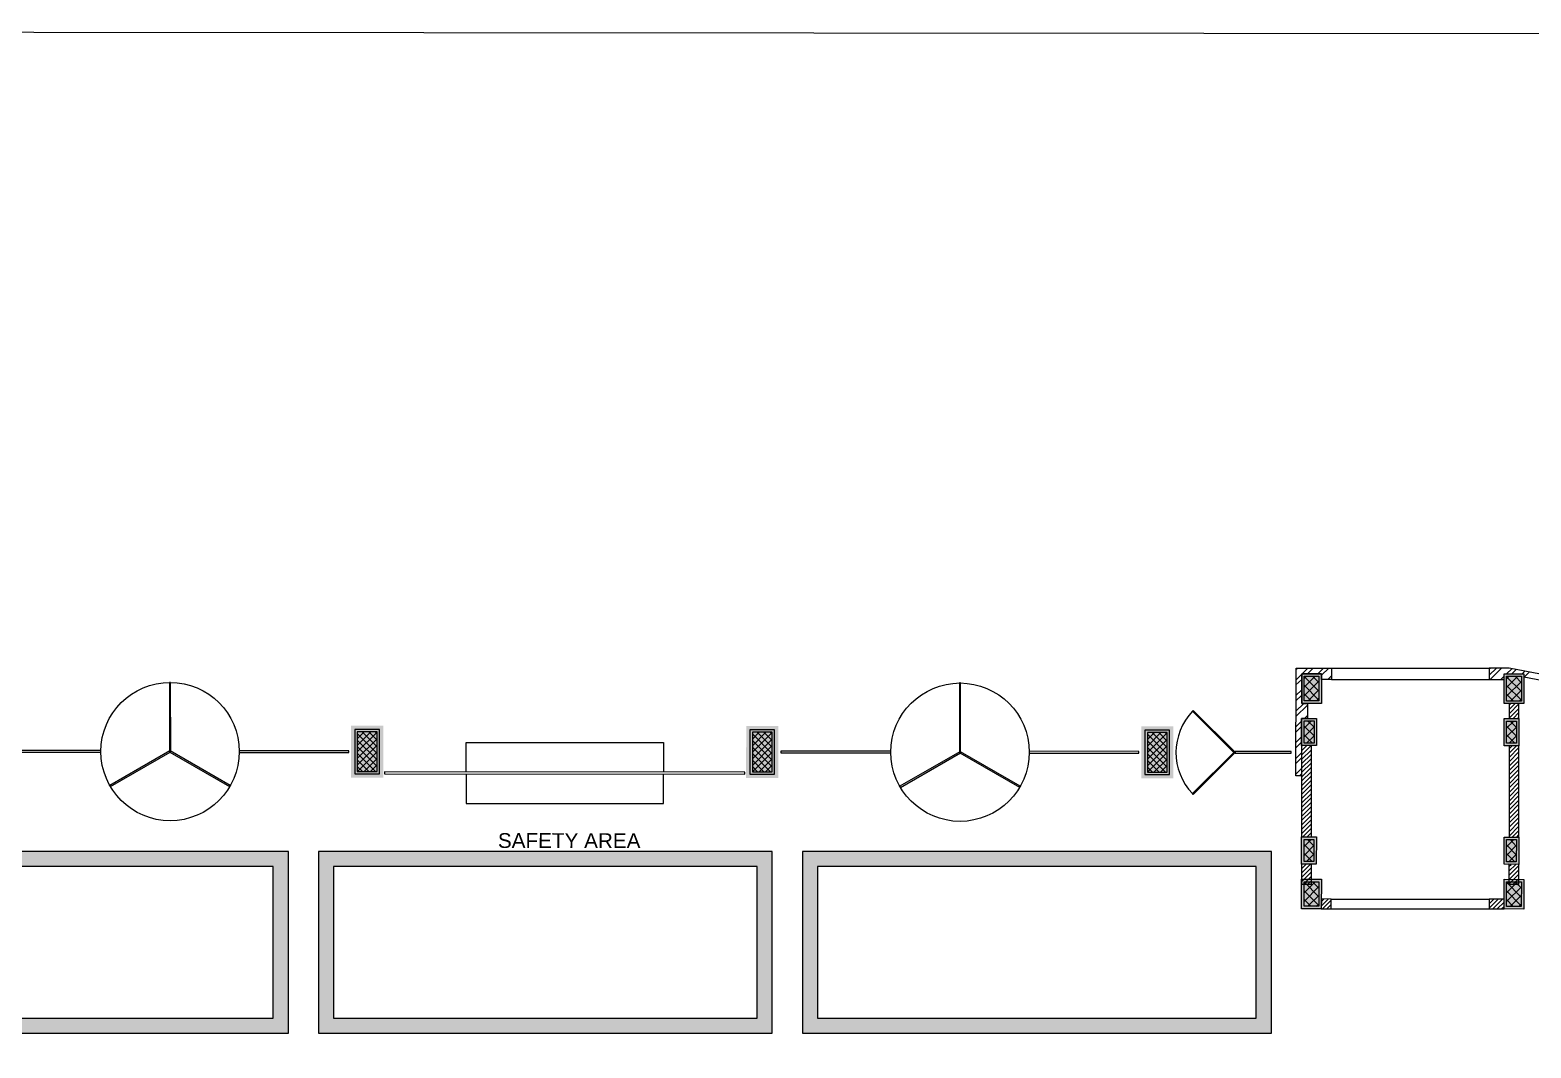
# Model space of a CAD drawing. Extents: x -957 to 3394, y -3 to 3008.
# Drawn here: x 1217 to 2412, y 2198 to 3008 of the extents above; entities that cross this region are included whole.
import ezdxf

# ---------------------------------------------------------------- set-up
doc = ezdxf.new("R2010")
doc.units = 0
doc.header["$MEASUREMENT"] = 0
for name, color, linetype in [('FIRE_SAFETY', 7, 'CONTINUOUS'), ('HATCHES', 7, 'CONTINUOUS'), ('PDF_$0$ELEVATION_5_LIGHT', 7, 'CONTINUOUS'), ('PDF_$0$GLAZING', 7, 'CONTINUOUS'), ('PDF_DOOR', 7, 'CONTINUOUS'), ('PDF_DOORS_SECTION', 7, 'CONTINUOUS'), ('PDF_ELEVATION_5_LIGHT', 7, 'CONTINUOUS'), ('PDF_FRAMING-COLUMN', 7, 'CONTINUOUS'), ('PDF_FRAMING-COLUMN_HATCH', 7, 'CONTINUOUS'), ('PDF_GROUND', 7, 'CONTINUOUS'), ('PDF_HATCH_-_BRICK_WALL', 7, 'CONTINUOUS'), ('PDF_HATCH_-_WALL', 7, 'CONTINUOUS'), ('PDF_I-DOOR-OPEN', 7, 'CONTINUOUS'), ('PDF_I-WALL-HATCH', 7, 'CONTINUOUS'), ('PDF_KERB', 7, 'CONTINUOUS'), ('PDF_TEMPLATE', 7, 'CONTINUOUS'), ('PDF_WALL', 7, 'CONTINUOUS')]:
    doc.layers.add(name, color=color, linetype=linetype)
doc.styles.add('PDF_ARIAL', font='arial.ttf')

msp = doc.modelspace()

# ---------------------------------------------------------------- hatches: boundary and pattern name
at = {"layer": 'HATCHES'}
h = msp.add_hatch(color=178, dxfattribs=at)
h.dxf.hatch_style = 1
h.paths.add_polyline_path([(1060.8, 2354), (1060.8, 2209.2), (1422.4, 2209.2), (1422.4, 2354)])
h.paths.add_polyline_path([(1410.4, 2342), (1410.4, 2221.2), (1072.8, 2221.2), (1072.8, 2342)], flags=16)
h = msp.add_hatch(color=178, dxfattribs=at)
h.dxf.hatch_style = 1
h.paths.add_polyline_path([(1807.9, 2354), (1446.4, 2354), (1446.4, 2209.2), (1807.9, 2209.2)])
h.paths.add_polyline_path([(1795.9, 2221.2), (1458.4, 2221.2), (1458.4, 2342), (1795.9, 2342)], flags=16)
h = msp.add_hatch(color=178, dxfattribs=at)
h.dxf.hatch_style = 1
h.paths.add_polyline_path([(1831.9, 2354), (1831.9, 2209.2), (2205.4, 2209.2), (2205.4, 2354)])
h.paths.add_polyline_path([(2193.4, 2342), (2193.4, 2221.2), (1843.9, 2221.2), (1843.9, 2342)], flags=16)

# ---------------------------------------------------------------- linework, layer by layer
at = {"layer": 'PDF_$0$ELEVATION_5_LIGHT'}
for centre in [(1328.2, 2433.5), (1957.4, 2433)]:
    msp.add_circle(centre, 55.1, dxfattribs=at)
at = {"layer": 'PDF_$0$GLAZING'}
for points in [[(1328.7, 2433.5), (1328.6, 2488.6), (1327.7, 2488.6), (1327.7, 2433.5)], [(1957.9, 2433), (1957.9, 2488.1), (1956.9, 2488.1), (1956.9, 2433)], [(1327.9, 2434), (1280.2, 2406.4), (1280.7, 2405.6), (1328.4, 2433.1)], [(1327.9, 2433.1), (1375.6, 2405.6), (1376.1, 2406.5), (1328.4, 2434)], [(1957.2, 2433.4), (1909.5, 2405.9), (1910, 2405), (1957.7, 2432.6)], [(1957.2, 2432.6), (2004.9, 2405.1), (2005.3, 2405.9), (1957.7, 2433.4)]]:
    msp.add_lwpolyline(points, close=True, dxfattribs=at)
at = {"layer": 'PDF_DOOR'}
msp.add_arc((2176.9, 2432.8), 47.5, 136.0544, 223.6114, dxfattribs=at)
at = {"layer": 'PDF_DOORS_SECTION'}
for points in [[(1273.1, 2434.3), (1185.4, 2434.4), (1185.4, 2433), (1273.1, 2432.9)], [(1470.6, 2434.1), (1383.2, 2434.2), (1383.2, 2432.8), (1470.6, 2432.7)], [(1902.3, 2433.8), (1814.6, 2433.8), (1814.6, 2432.4), (1902.3, 2432.4)], [(2099.8, 2433.6), (2012.5, 2433.7), (2012.5, 2432.3), (2099.8, 2432.2)], [(2221.2, 2433.5), (2176.6, 2433.5), (2176.6, 2432.1), (2221.2, 2432.1)], [(1498.9, 2415.9), (1786.1, 2415.6), (1786.1, 2417), (1499, 2417.3)]]:
    msp.add_lwpolyline(points, close=True, dxfattribs=at)
at = {"layer": 'PDF_ELEVATION_5_LIGHT'}
for points in [[(1564, 2417.2), (1564, 2440.8), (1721.3, 2440.7), (1721.3, 2417.1)], [(1564, 2415.8), (1564, 2392.2), (1721.3, 2392.1), (1721.3, 2415.7)]]:
    msp.add_lwpolyline(points, dxfattribs=at)
at = {"layer": 'PDF_FRAMING-COLUMN'}
for points in [[(2229.6, 2495.5), (2245.3, 2495.5), (2245.3, 2471.9), (2229.6, 2471.9)], [(2231.5, 2493.5), (2243.3, 2493.5), (2243.3, 2473.9), (2231.5, 2473.9)], [(2390.8, 2495.4), (2406.6, 2495.4), (2406.5, 2471.8), (2390.8, 2471.8)], [(2392.8, 2493.4), (2404.6, 2493.4), (2404.6, 2473.7), (2392.8, 2473.7)], [(1475.4, 2415.7), (1495, 2415.7), (1495, 2451.1), (1475.4, 2451.1)], [(1790, 2415.5), (1809.7, 2415.4), (1809.7, 2450.8), (1790, 2450.9)], [(2229.5, 2459.9), (2241.3, 2459.9), (2241.3, 2438.3), (2229.5, 2438.3)], [(2231.5, 2457.9), (2239.4, 2457.9), (2239.4, 2440.2), (2231.5, 2440.2)], [(2390.8, 2459.8), (2402.6, 2459.8), (2402.6, 2438.1), (2390.8, 2438.1)], [(2392.8, 2457.8), (2400.6, 2457.8), (2400.6, 2440.1), (2392.8, 2440.1)], [(1477.3, 2417.7), (1493.1, 2417.7), (1493.1, 2449.1), (1477.3, 2449.2)], [(1792, 2417.4), (1807.7, 2417.4), (1807.7, 2448.9), (1792, 2448.9)], [(2104.6, 2415.2), (2124.3, 2415.2), (2124.3, 2450.6), (2104.7, 2450.6)], [(2106.6, 2417.2), (2122.3, 2417.1), (2122.4, 2448.6), (2106.6, 2448.6)], [(2229.5, 2365.5), (2241.3, 2365.5), (2241.2, 2343.9), (2229.4, 2343.9)], [(2231.4, 2363.6), (2239.3, 2363.5), (2239.3, 2345.9), (2231.4, 2345.9)], [(2390.7, 2365.4), (2402.5, 2365.4), (2402.5, 2343.7), (2390.7, 2343.8)], [(2392.7, 2363.4), (2400.6, 2363.4), (2400.5, 2345.7), (2392.7, 2345.7)], [(2229.4, 2331.9), (2245.2, 2331.9), (2245.1, 2308.3), (2229.4, 2308.3)], [(2390.7, 2331.8), (2406.4, 2331.7), (2406.4, 2308.1), (2390.7, 2308.2)], [(2231.4, 2329.9), (2243.2, 2329.9), (2243.2, 2310.3), (2231.4, 2310.3)], [(2392.7, 2329.8), (2404.5, 2329.8), (2404.4, 2310.1), (2392.6, 2310.1)]]:
    msp.add_lwpolyline(points, close=True, dxfattribs=at)
at = {"layer": 'PDF_FRAMING-COLUMN_HATCH'}
for points in [[(2231.5, 2491.7), (2233.4, 2493.5)], [(2231.5, 2484.7), (2240.4, 2493.5)], [(2243.3, 2481.5), (2231.5, 2493.3)], [(2231.5, 2477.8), (2243.3, 2489.6)], [(2243.3, 2488.4), (2238.2, 2493.5)], [(2392.8, 2491.5), (2394.7, 2493.4)], [(2392.8, 2484.6), (2401.6, 2493.4)], [(2404.6, 2481.3), (2392.8, 2493.1)], [(2392.8, 2477.6), (2404.6, 2489.4)], [(2404.6, 2488.3), (2399.5, 2493.4)], [(2243.3, 2474.5), (2231.5, 2486.3)], [(2237, 2473.9), (2231.5, 2479.4)], [(2234.6, 2473.9), (2243.3, 2482.6)], [(2241.5, 2473.9), (2243.3, 2475.7)], [(2404.6, 2474.4), (2392.8, 2486.2)], [(2398.3, 2473.7), (2392.8, 2479.2)], [(2395.8, 2473.7), (2404.6, 2482.5)], [(2402.8, 2473.7), (2404.6, 2475.5)], [(2231.5, 2452.2), (2237.3, 2457.9)], [(2239.4, 2445.9), (2231.5, 2453.8)], [(2231.5, 2445.2), (2239.4, 2453.1)], [(2239.4, 2452.9), (2234.3, 2457.9)], [(2392.8, 2452), (2398.5, 2457.8)], [(2400.6, 2445.8), (2392.8, 2453.7)], [(2392.8, 2445.1), (2400.6, 2453)], [(2400.6, 2452.7), (2395.6, 2457.8)], [(1477.3, 2448.8), (1477.7, 2449.2)], [(1477.3, 2443.6), (1482.9, 2449.1)], [(1477.3, 2438.4), (1488.1, 2449.1)], [(1477.3, 2433.2), (1493.1, 2448.9)], [(1493.1, 2432), (1477.3, 2447.8)], [(1477.3, 2428), (1493.1, 2443.7)], [(1493.1, 2426.8), (1477.3, 2442.6)], [(1493.1, 2437.3), (1481.2, 2449.2)], [(1493.1, 2442.5), (1486.4, 2449.1)], [(1493.1, 2447.7), (1491.6, 2449.1)], [(1792, 2448.6), (1792.3, 2448.9)], [(1792, 2443.4), (1797.5, 2448.9)], [(1792, 2438.1), (1802.7, 2448.9)], [(1792, 2432.9), (1807.7, 2448.7)], [(1807.7, 2431.8), (1792, 2447.5)], [(1792, 2427.7), (1807.7, 2443.4)], [(1807.7, 2426.6), (1792, 2442.3)], [(1807.7, 2437), (1795.8, 2448.9)], [(1807.7, 2442.2), (1801.1, 2448.9)], [(1807.7, 2447.4), (1806.3, 2448.9)], [(2106.6, 2448.3), (2106.9, 2448.6)], [(2106.6, 2443.1), (2112.2, 2448.6)], [(2106.6, 2437.9), (2117.4, 2448.6)], [(2106.6, 2432.7), (2122.4, 2448.4)], [(2122.3, 2431.5), (2106.6, 2447.3)], [(2106.6, 2427.5), (2122.4, 2443.2)], [(2122.3, 2426.3), (2106.6, 2442)], [(2122.4, 2436.7), (2110.5, 2448.6)], [(2122.4, 2441.9), (2115.7, 2448.6)], [(2122.4, 2447.2), (2120.9, 2448.6)], [(2238.1, 2440.2), (2231.5, 2446.8)], [(2233.5, 2440.2), (2239.4, 2446.1)], [(2399.3, 2440.1), (2392.8, 2446.7)], [(2394.7, 2440.1), (2400.6, 2446)], [(1477.3, 2422.8), (1493.1, 2438.5)], [(1493.1, 2421.6), (1477.3, 2437.4)], [(1491.8, 2417.7), (1477.3, 2432.2)], [(1486.6, 2417.7), (1477.3, 2426.9)], [(1477.4, 2417.7), (1493.1, 2433.3)], [(1482.7, 2417.7), (1493.1, 2428.1)], [(1792, 2422.5), (1807.7, 2438.2)], [(1807.7, 2421.4), (1792, 2437.1)], [(1806.4, 2417.4), (1792, 2431.9)], [(1792.1, 2417.4), (1807.7, 2433)], [(1797.3, 2417.4), (1807.7, 2427.8)], [(2106.6, 2422.2), (2122.4, 2438)], [(2122.3, 2421.1), (2106.6, 2436.8)], [(2121.1, 2417.1), (2106.6, 2431.6)], [(2106.7, 2417.2), (2122.3, 2432.7)], [(2111.9, 2417.1), (2122.3, 2427.5)], [(1481.4, 2417.7), (1477.3, 2421.7)], [(1487.9, 2417.7), (1493.1, 2422.9)], [(1801.2, 2417.4), (1792, 2426.7)], [(1796, 2417.4), (1792, 2421.5)], [(1802.5, 2417.4), (1807.7, 2422.6)], [(2115.9, 2417.1), (2106.6, 2426.4)], [(2110.6, 2417.1), (2106.6, 2421.2)], [(2117.2, 2417.1), (2122.3, 2422.3)], [(2231.4, 2357.8), (2237.2, 2363.6)], [(2239.3, 2351.5), (2231.4, 2359.4)], [(2231.4, 2350.8), (2239.3, 2358.7)], [(2239.3, 2358.5), (2234.2, 2363.6)], [(2392.7, 2357.7), (2398.4, 2363.4)], [(2400.5, 2351.4), (2392.7, 2359.3)], [(2392.7, 2350.7), (2400.5, 2358.6)], [(2400.5, 2358.3), (2395.5, 2363.4)], [(2238, 2345.9), (2231.4, 2352.4)], [(2233.4, 2345.9), (2239.3, 2351.7)], [(2399.3, 2345.7), (2392.7, 2352.3)], [(2394.6, 2345.7), (2400.5, 2351.6)], [(2231.4, 2328.1), (2233.3, 2329.9)], [(2231.4, 2321.1), (2240.2, 2329.9)], [(2243.2, 2317.9), (2231.4, 2329.7)], [(2231.4, 2314.2), (2243.2, 2326)], [(2243.2, 2310.9), (2231.4, 2322.7)], [(2243.2, 2324.8), (2238.1, 2329.9)], [(2392.6, 2321), (2401.5, 2329.8)], [(2392.6, 2314), (2404.5, 2325.8)], [(2392.7, 2327.9), (2394.5, 2329.8)], [(2404.4, 2317.7), (2392.7, 2329.5)], [(2404.4, 2310.8), (2392.7, 2322.6)], [(2404.5, 2324.7), (2399.4, 2329.8)], [(2236.9, 2310.3), (2231.4, 2315.8)], [(2234.4, 2310.3), (2243.2, 2319)], [(2241.4, 2310.3), (2243.2, 2312)], [(2398.1, 2310.1), (2392.6, 2315.6)], [(2395.7, 2310.1), (2404.4, 2318.9)], [(2402.6, 2310.1), (2404.4, 2311.9)]]:
    msp.add_lwpolyline(points, dxfattribs=at)
for points in [[(2229.6, 2495.5), (2245.3, 2495.5), (2229.6, 2471.9), (2245.3, 2471.9)], [(2231.5, 2493.5), (2243.3, 2493.5), (2231.5, 2473.9), (2243.3, 2473.9)], [(2390.8, 2495.4), (2406.6, 2495.4), (2390.8, 2471.8), (2406.5, 2471.8)], [(2392.8, 2493.4), (2404.6, 2493.4), (2392.8, 2473.7), (2404.6, 2473.7)], [(1475.4, 2415.7), (1495, 2415.7), (1475.4, 2451.1), (1495, 2451.1)], [(1790, 2415.5), (1809.7, 2415.4), (1790, 2450.9), (1809.7, 2450.8)], [(2229.5, 2459.9), (2241.3, 2459.9), (2229.5, 2438.3), (2241.3, 2438.3)], [(2231.5, 2457.9), (2239.4, 2457.9), (2231.5, 2440.2), (2239.4, 2440.2)], [(2390.8, 2459.8), (2402.6, 2459.8), (2390.8, 2438.1), (2402.6, 2438.1)], [(2392.8, 2457.8), (2400.6, 2457.8), (2392.8, 2440.1), (2400.6, 2440.1)], [(1477.3, 2417.7), (1493.1, 2417.7), (1477.3, 2449.2), (1493.1, 2449.1)], [(1792, 2417.4), (1807.7, 2417.4), (1792, 2448.9), (1807.7, 2448.9)], [(2104.6, 2415.2), (2124.3, 2415.2), (2104.7, 2450.6), (2124.3, 2450.6)], [(2106.6, 2417.2), (2122.3, 2417.1), (2106.6, 2448.6), (2122.4, 2448.6)], [(2229.5, 2365.5), (2241.3, 2365.5), (2229.4, 2343.9), (2241.2, 2343.9)], [(2231.4, 2363.6), (2239.3, 2363.5), (2231.4, 2345.9), (2239.3, 2345.9)], [(2390.7, 2365.4), (2402.5, 2365.4), (2390.7, 2343.8), (2402.5, 2343.7)], [(2392.7, 2363.4), (2400.6, 2363.4), (2392.7, 2345.7), (2400.5, 2345.7)], [(2229.4, 2331.9), (2245.2, 2331.9), (2229.4, 2308.3), (2245.1, 2308.3)], [(2390.7, 2331.8), (2406.4, 2331.7), (2390.7, 2308.2), (2406.4, 2308.1)], [(2231.4, 2329.9), (2243.2, 2329.9), (2231.4, 2310.3), (2243.2, 2310.3)], [(2392.7, 2329.8), (2404.5, 2329.8), (2392.6, 2310.1), (2404.4, 2310.1)]]:
    msp.add_solid(points, dxfattribs=at)
at = {"layer": 'PDF_GROUND', "color": 178}
for points in [[(1422.4, 2354), (1060.8, 2354), (1060.8, 2209.2), (1422.4, 2209.2)], [(1807.9, 2354), (1446.4, 2354), (1446.4, 2209.2), (1807.9, 2209.2)], [(2205.4, 2354), (1831.9, 2354), (1831.9, 2209.2), (2205.4, 2209.2)], [(1410.4, 2342), (1072.8, 2342), (1072.8, 2221.2), (1410.4, 2221.2)], [(1795.9, 2342), (1458.4, 2342), (1458.4, 2221.2), (1795.9, 2221.2)], [(2193.4, 2342), (1843.9, 2342), (1843.9, 2221.2), (2193.4, 2221.2)]]:
    msp.add_lwpolyline(points, close=True, dxfattribs=at)
at = {"layer": 'PDF_HATCH_-_BRICK_WALL'}
for points in [[(2225.1, 2499), (2226.1, 2500)], [(2229.9, 2495.5), (2234.4, 2500)], [(2234.1, 2495.5), (2238.6, 2500)], [(2242.4, 2495.5), (2247, 2500)], [(2245.3, 2494.2), (2251.1, 2500)], [(2379, 2494.3), (2384.6, 2499.9)], [(2379.7, 2490.9), (2388.8, 2499.9)], [(2392.6, 2495.4), (2396.8, 2499.5)], [(2396.8, 2495.4), (2400.3, 2498.9)], [(2225, 2486.5), (2229.6, 2491)], [(2225.1, 2490.7), (2229.6, 2495.2)], [(2250.4, 2491), (2253.2, 2493.7)], [(2388.1, 2490.9), (2390.8, 2493.6)], [(2405.1, 2495.4), (2407.3, 2497.5)], [(2406.9, 2493), (2410.8, 2496.8)], [(2225, 2478.1), (2229.6, 2482.7)], [(2225, 2474), (2229.6, 2478.5)], [(2225, 2465.6), (2231.3, 2471.9)], [(2225, 2461.5), (2234.1, 2470.5)], [(2225, 2453.1), (2229.5, 2457.6)], [(2225, 2448.9), (2229.5, 2453.5)], [(2231.8, 2459.9), (2234.1, 2462.2)], [(2225, 2440.6), (2229.5, 2445.1)], [(2225, 2436.4), (2229.5, 2440.9)], [(2225, 2428.1), (2229.5, 2432.6)], [(2225, 2423.9), (2229.5, 2428.4)], [(2225, 2415.6), (2229.5, 2420.1)], [(2227.7, 2414.1), (2229.5, 2415.9)]]:
    msp.add_lwpolyline(points, dxfattribs=at)
at = {"layer": 'PDF_HATCH_-_WALL'}
for points in [[(2394.7, 2470.5), (2396, 2471.8)], [(2394.7, 2467), (2399.5, 2471.8)], [(2394.7, 2463.6), (2402.6, 2471.4)], [(2394.7, 2460.1), (2402.6, 2467.9)], [(2397.9, 2459.8), (2402.6, 2464.5)], [(2401.4, 2459.8), (2402.6, 2461)], [(2229.5, 2437.6), (2230.2, 2438.3)], [(2229.5, 2434.1), (2233.7, 2438.3)], [(2229.5, 2430.6), (2237.2, 2438.3)], [(2229.5, 2427.1), (2237.4, 2435)], [(2229.5, 2423.7), (2237.4, 2431.5)], [(2229.5, 2420.2), (2237.4, 2428)], [(2394.7, 2435.8), (2397.1, 2438.1)], [(2394.7, 2432.3), (2400.6, 2438.1)], [(2394.7, 2428.8), (2402.6, 2436.7)], [(2394.7, 2425.3), (2402.6, 2433.2)], [(2394.7, 2421.8), (2402.6, 2429.7)], [(2229.5, 2416.7), (2237.4, 2424.6)], [(2229.5, 2413.2), (2237.4, 2421.1)], [(2229.5, 2409.8), (2237.4, 2417.6)], [(2394.7, 2418.4), (2402.6, 2426.2)], [(2394.7, 2414.9), (2402.6, 2422.8)], [(2394.7, 2411.4), (2402.6, 2419.3)], [(2394.7, 2407.9), (2402.6, 2415.8)], [(2229.5, 2406.3), (2237.4, 2414.1)], [(2229.5, 2402.8), (2237.4, 2410.7)], [(2229.5, 2399.3), (2237.4, 2407.2)], [(2229.5, 2395.9), (2237.4, 2403.7)], [(2394.7, 2404.5), (2402.6, 2412.3)], [(2394.7, 2401), (2402.6, 2408.8)], [(2394.7, 2397.5), (2402.6, 2405.4)], [(2229.5, 2392.4), (2237.4, 2400.2)], [(2229.5, 2388.9), (2237.4, 2396.8)], [(2229.5, 2385.4), (2237.4, 2393.3)], [(2394.7, 2394), (2402.6, 2401.9)], [(2394.7, 2390.6), (2402.5, 2398.4)], [(2394.7, 2387.1), (2402.5, 2394.9)], [(2394.7, 2383.6), (2402.5, 2391.5)], [(2229.5, 2381.9), (2237.4, 2389.8)], [(2229.5, 2378.5), (2237.4, 2386.3)], [(2229.5, 2375), (2237.3, 2382.9)], [(2229.5, 2371.5), (2237.3, 2379.4)], [(2394.7, 2380.1), (2402.5, 2388)], [(2394.7, 2376.7), (2402.5, 2384.5)], [(2394.7, 2373.2), (2402.5, 2381)], [(2229.5, 2368), (2237.3, 2375.9)], [(2230.4, 2365.5), (2237.3, 2372.4)], [(2233.9, 2365.5), (2237.3, 2369)], [(2394.7, 2369.7), (2402.5, 2377.6)], [(2394.7, 2366.2), (2402.5, 2374.1)], [(2397.3, 2365.4), (2402.5, 2370.6)], [(2400.8, 2365.4), (2402.5, 2367.1)], [(2229.4, 2343.7), (2229.6, 2343.9)], [(2229.4, 2340.2), (2233.1, 2343.9)], [(2229.4, 2336.8), (2236.6, 2343.9)], [(2394.6, 2341.9), (2396.5, 2343.7)], [(2394.6, 2338.4), (2400, 2343.7)], [(2229.4, 2333.3), (2237.3, 2341.1)], [(2229.4, 2329.8), (2237.3, 2337.7)], [(2231.1, 2328), (2237.3, 2334.2)], [(2394.6, 2334.9), (2402.5, 2342.8)], [(2394.6, 2331.5), (2402.5, 2339.3)], [(2394.6, 2328), (2402.5, 2335.8)], [(2397.9, 2327.8), (2402.5, 2332.4)], [(2234.5, 2328), (2237.3, 2330.7)], [(2401.4, 2327.8), (2402.5, 2328.9)], [(2245.2, 2314.2), (2247.1, 2316.1)], [(2245.2, 2310.8), (2250.5, 2316.1)], [(2246.2, 2308.3), (2253, 2315.1)], [(2249.6, 2308.3), (2253, 2311.7)], [(2378.9, 2315.7), (2379.2, 2316)], [(2378.9, 2312.3), (2382.6, 2316)], [(2378.9, 2308.8), (2386.1, 2316)], [(2381.7, 2308.2), (2389.6, 2316)], [(2385.2, 2308.2), (2390.7, 2313.6)], [(2388.7, 2308.2), (2390.7, 2310.2)]]:
    msp.add_lwpolyline(points, dxfattribs=at)
at = {"layer": 'PDF_I-DOOR-OPEN'}
for points in [[(2142.7, 2465.7), (2176, 2432.3), (2176.6, 2432.9), (2143.2, 2466.3)], [(2142.6, 2400), (2176, 2433.3), (2176.6, 2432.8), (2143.2, 2399.4)]]:
    msp.add_lwpolyline(points, close=True, dxfattribs=at)
at = {"layer": 'PDF_I-WALL-HATCH'}
for points in [[(1472.4, 2454.1), (1498, 2454.1), (1472.4, 2412.8), (1498, 2412.8)], [(1475.4, 2451.1), (1495, 2451.1), (1475.4, 2415.7), (1495, 2415.7)], [(1787.1, 2453.8), (1812.6, 2453.8), (1787, 2412.5), (1812.6, 2412.5)], [(1790, 2450.9), (1809.7, 2450.8), (1790, 2415.5), (1809.7, 2415.4)], [(2101.7, 2453.5), (2127.3, 2453.5), (2101.7, 2412.2), (2127.2, 2412.2)], [(2104.7, 2450.6), (2124.3, 2450.6), (2104.6, 2415.2), (2124.3, 2415.2)]]:
    msp.add_solid(points, dxfattribs=at)
at = {"layer": 'PDF_KERB'}
msp.add_lwpolyline([(2253.2, 2499.4), (2253.2, 2499.6)], dxfattribs=at)
at = {"layer": 'PDF_TEMPLATE'}
msp.add_lwpolyline([(-954.9, 3008), (3394, 3004.3), (3391.5, -2.9), (-957.4, 0.8)], close=True, dxfattribs=at)
at = {"layer": 'PDF_WALL'}
for points in [[(2229.6, 2495.5), (2229.6, 2471.9), (2234.1, 2471.9), (2234.1, 2459.9), (2229.5, 2459.9), (2229.5, 2414.1), (2225, 2414.1), (2225.1, 2500), (2253.2, 2500), (2253.2, 2491), (2245.3, 2491), (2245.3, 2495.5)], [(2455.8, 2488.2), (2394.9, 2499.9), (2381, 2499.9), (2379, 2499.9), (2379, 2490.9), (2390.8, 2490.8), (2390.8, 2495.4), (2406.6, 2495.4), (2406.6, 2493), (2426.2, 2489.2), (2426.2, 2484.7), (2454.2, 2479.3)], [(2402.6, 2459.8), (2402.6, 2471.8), (2394.7, 2471.8), (2394.7, 2459.8)], [(2237.3, 2365.5), (2237.4, 2438.3), (2229.5, 2438.3), (2229.5, 2365.5)], [(2402.5, 2365.4), (2402.6, 2438.1), (2394.7, 2438.1), (2394.7, 2365.4)], [(2237.3, 2328), (2237.3, 2343.9), (2229.4, 2343.9), (2229.4, 2328)], [(2402.5, 2327.8), (2402.5, 2343.7), (2394.6, 2343.8), (2394.6, 2327.8)], [(2245.1, 2308.3), (2253, 2308.3), (2253, 2316.1), (2245.2, 2316.2)], [(2378.9, 2308.2), (2390.7, 2308.2), (2390.7, 2316), (2378.9, 2316)]]:
    msp.add_lwpolyline(points, close=True, dxfattribs=at)
for points in [[(2253.2, 2500), (2380, 2499.9)], [(2253.2, 2491), (2379, 2490.9)], [(2253, 2316.1), (2378.9, 2316)], [(2253, 2308.3), (2378.9, 2308.2)]]:
    msp.add_lwpolyline(points, dxfattribs=at)

# ---------------------------------------------------------------- texts
at = {"layer": 'FIRE_SAFETY', "insert": (1589.3, 2356.6), "char_height": 11.799, "attachment_point": 7, "rotation": 359.951, "style": 'PDF_ARIAL'}
msp.add_mtext('SAFETY AREA', dxfattribs=at)

doc.saveas('drawing.dxf')
